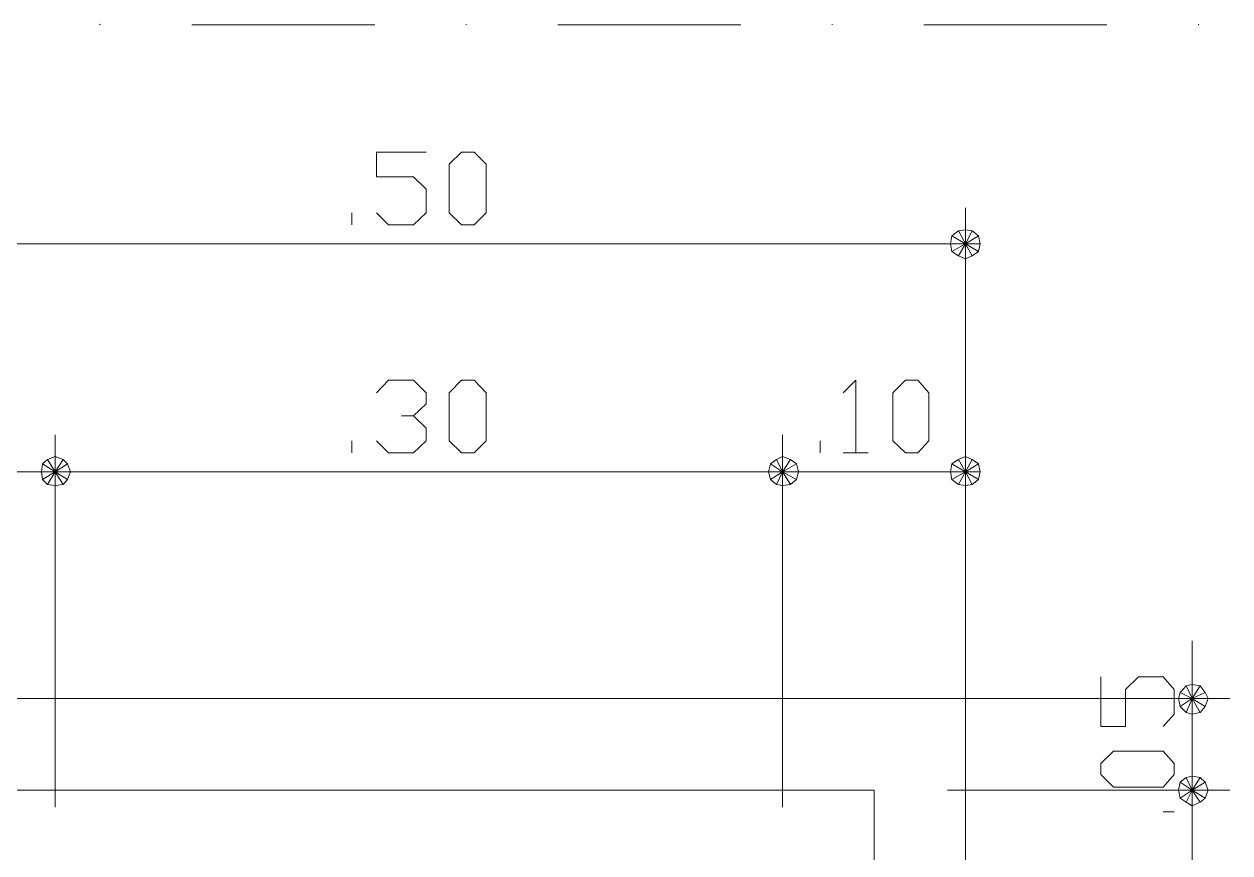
# Model space of a CAD drawing. Header units: millimetres. Extents: x 3240 to 3412, y 1366 to 1426.
# Drawn here: x 3285.538 to 3288.828, y 1380.54 to 1382.8 of the extents above; entities that cross this region are included whole.
import ezdxf

# ---------------------------------------------------------------- set-up
doc = ezdxf.new("R2010")
doc.units = ezdxf.units.MM

msp = doc.modelspace()

# ---------------------------------------------------------------- linework, layer by layer
at = {"color": 7, "linetype": 'Continuous', "lineweight": 15, "true_color": 0x000007}
for points in [[(3285.7451, 1382.7984), (3285.7434, 1382.8), (3285.7434, 1382.8)], [(3285.9948, 1382.7984), (3286.4943, 1382.7984), (3286.4943, 1382.7984)], [(3286.744, 1382.7984), (3286.744, 1382.8), (3286.744, 1382.8)], [(3286.9938, 1382.7984), (3287.4932, 1382.7984), (3287.4932, 1382.7984)], [(3287.743, 1382.7984), (3287.743, 1382.8), (3287.743, 1382.8)], [(3287.9927, 1382.7984), (3288.4922, 1382.7984), (3288.4922, 1382.7984)], [(3288.7419, 1382.7984), (3288.7419, 1382.8), (3288.7419, 1382.8)], [(3286.4993, 1382.2857), (3286.5323, 1382.2526), (3286.6001, 1382.2526), (3286.6349, 1382.2857), (3286.6349, 1382.3502), (3286.6001, 1382.3832), (3286.4993, 1382.3832), (3286.4993, 1382.451), (3286.6349, 1382.451)], [(3286.4314, 1382.2526), (3286.4314, 1382.2857), (3286.4314, 1382.2857)], [(3286.4993, 1381.7944), (3286.5323, 1381.8292), (3286.6001, 1381.8292), (3286.6349, 1381.7944), (3286.6349, 1381.7647), (3286.6001, 1381.7316), (3286.5671, 1381.7316)], [(3287.7728, 1381.7944), (3287.8075, 1381.8292), (3287.8075, 1381.6307)], [(3286.6001, 1381.7316), (3286.6349, 1381.6985), (3286.6349, 1381.6638), (3286.6001, 1381.6307), (3286.5323, 1381.6307), (3286.4993, 1381.6638)], [(3286.4314, 1381.6307), (3286.4314, 1381.6638), (3286.4314, 1381.6638)], [(3287.7099, 1381.6307), (3287.7099, 1381.6638), (3287.7099, 1381.6638)], [(3287.7728, 1381.6307), (3287.8406, 1381.6307), (3287.8406, 1381.6307)], [(3288.646, 1380.8848), (3288.6758, 1380.9179), (3288.6758, 1380.9857), (3288.646, 1381.0204), (3288.5782, 1381.0204), (3288.5435, 1380.9857), (3288.5435, 1380.8848), (3288.4757, 1380.8848), (3288.4757, 1381.0204)], [(3288.6758, 1380.6516), (3288.646, 1380.6516), (3288.646, 1380.6516)]]:
    msp.add_lwpolyline(points, dxfattribs=at)
for points in [[(3286.7308, 1382.2526), (3286.6977, 1382.2857), (3286.6977, 1382.418), (3286.7308, 1382.451), (3286.7655, 1382.451), (3286.7986, 1382.418), (3286.7986, 1382.2857), (3286.7655, 1382.2526)], [(3286.7308, 1381.6307), (3286.6977, 1381.6638), (3286.6977, 1381.7944), (3286.7308, 1381.8292), (3286.7655, 1381.8292), (3286.7986, 1381.7944), (3286.7986, 1381.6638), (3286.7655, 1381.6307)], [(3287.9431, 1381.6307), (3287.9084, 1381.6638), (3287.9084, 1381.7944), (3287.9431, 1381.8292), (3287.9762, 1381.8292), (3288.006, 1381.7944), (3288.006, 1381.6638), (3287.9762, 1381.6307)], [(3285.1265, 1377.9806), (3288.1068, 1377.9806), (3288.1068, 1380.9609), (3285.1265, 1380.9609)], [(3288.6758, 1380.7541), (3288.646, 1380.7194), (3288.5104, 1380.7194), (3288.4757, 1380.7541), (3288.4757, 1380.7839), (3288.5104, 1380.817), (3288.646, 1380.817), (3288.6758, 1380.7839)]]:
    msp.add_lwpolyline(points, close=True, dxfattribs=at)
at = {"color": 7, "linetype": 'Continuous', "lineweight": 5, "true_color": 0x000007}
for points in [[(3288.1068, 1381.1594), (3288.1068, 1382.2989), (3288.1068, 1382.2989)], [(3285.2076, 1382.2013), (3288.0275, 1382.2013), (3288.0275, 1382.2013)], [(3288.0655, 1382.2013), (3288.0275, 1382.2013), (3288.0275, 1382.2013)], [(3285.6227, 1380.6648), (3285.6227, 1381.6803), (3285.6227, 1381.6803)], [(3285.6227, 1380.6648), (3285.6227, 1381.6803), (3285.6227, 1381.6803)], [(3287.6074, 1380.6648), (3287.6074, 1381.6803), (3287.6074, 1381.6803)], [(3287.6074, 1380.6648), (3287.6074, 1381.6803), (3287.6074, 1381.6803)], [(3288.1068, 1380.6648), (3288.1068, 1381.6803), (3288.1068, 1381.6803)], [(3285.5417, 1381.5794), (3285.2076, 1381.5794), (3285.2076, 1381.5794)], [(3285.5847, 1381.5794), (3285.5417, 1381.5794), (3285.5417, 1381.5794)], [(3285.664, 1381.5794), (3285.7021, 1381.5794), (3285.7021, 1381.5794)], [(3285.7021, 1381.5794), (3287.528, 1381.5794), (3287.528, 1381.5794)], [(3287.5693, 1381.5794), (3287.528, 1381.5794), (3287.528, 1381.5794)], [(3287.6504, 1381.5794), (3287.6884, 1381.5794), (3287.6884, 1381.5794)], [(3287.6884, 1381.5794), (3288.0275, 1381.5794), (3288.0275, 1381.5794)], [(3288.0655, 1381.5794), (3288.0275, 1381.5794), (3288.0275, 1381.5794)], [(3288.7254, 1381.037), (3288.7254, 1381.118), (3288.7254, 1381.118)], [(3288.7254, 1380.9989), (3288.7254, 1381.037), (3288.7254, 1381.037)], [(3288.0572, 1380.9609), (3288.8279, 1380.9609), (3288.8279, 1380.9609)], [(3288.7254, 1380.7111), (3288.7254, 1380.9609), (3288.7254, 1380.9609)], [(3288.0572, 1380.7111), (3288.8279, 1380.7111), (3288.8279, 1380.7111)], [(3288.0572, 1380.7111), (3288.8279, 1380.7111), (3288.8279, 1380.7111)], [(3288.7254, 1380.6681), (3288.7254, 1380.6301), (3288.7254, 1380.6301)], [(3288.7254, 1380.6681), (3288.7254, 1380.6301), (3288.7254, 1380.6301)], [(3288.7254, 1380.6301), (3288.7254, 1378.3064), (3288.7254, 1378.3064)], [(3288.7254, 1380.6301), (3288.7254, 1380.5507), (3288.7254, 1380.5507)]]:
    msp.add_lwpolyline(points, dxfattribs=at)
for points in [[(3288.0688, 1382.2228), (3288.0655, 1382.2013), (3288.1068, 1382.2013)], [(3288.087, 1382.236), (3288.0688, 1382.2228), (3288.1068, 1382.2013)], [(3288.1068, 1382.2393), (3288.087, 1382.236), (3288.1068, 1382.2013)], [(3288.125, 1382.236), (3288.1068, 1382.2393), (3288.1068, 1382.2013)], [(3288.1416, 1382.2228), (3288.125, 1382.236), (3288.1068, 1382.2013)], [(3288.1465, 1382.2013), (3288.1416, 1382.2228), (3288.1068, 1382.2013)], [(3288.0655, 1382.2013), (3288.0688, 1382.1798), (3288.1068, 1382.2013)], [(3288.0688, 1382.1798), (3288.087, 1382.1682), (3288.1068, 1382.2013)], [(3288.087, 1382.1682), (3288.1068, 1382.16), (3288.1068, 1382.2013)], [(3288.1068, 1382.16), (3288.125, 1382.1682), (3288.1068, 1382.2013)], [(3288.125, 1382.1682), (3288.1416, 1382.1798), (3288.1068, 1382.2013)], [(3288.1416, 1382.1798), (3288.1465, 1382.2013), (3288.1068, 1382.2013)], [(3285.6227, 1381.6208), (3285.6012, 1381.6125), (3285.6227, 1381.5794)], [(3285.6227, 1381.6208), (3285.6012, 1381.6125), (3285.6227, 1381.5794)], [(3285.6442, 1381.6125), (3285.6227, 1381.6208), (3285.6227, 1381.5794)], [(3285.6442, 1381.6125), (3285.6227, 1381.6208), (3285.6227, 1381.5794)], [(3287.6074, 1381.6208), (3287.5908, 1381.6125), (3287.6074, 1381.5794)], [(3287.6074, 1381.6208), (3287.5908, 1381.6125), (3287.6074, 1381.5794)], [(3287.6289, 1381.6125), (3287.6074, 1381.6208), (3287.6074, 1381.5794)], [(3287.6289, 1381.6125), (3287.6074, 1381.6208), (3287.6074, 1381.5794)], [(3288.1068, 1381.6208), (3288.087, 1381.6125), (3288.1068, 1381.5794)], [(3288.125, 1381.6125), (3288.1068, 1381.6208), (3288.1068, 1381.5794)], [(3285.588, 1381.6009), (3285.5847, 1381.5794), (3285.6227, 1381.5794)], [(3285.588, 1381.6009), (3285.5847, 1381.5794), (3285.6227, 1381.5794)], [(3285.6012, 1381.6125), (3285.588, 1381.6009), (3285.6227, 1381.5794)], [(3285.6012, 1381.6125), (3285.588, 1381.6009), (3285.6227, 1381.5794)], [(3285.6558, 1381.6009), (3285.6442, 1381.6125), (3285.6227, 1381.5794)], [(3285.6558, 1381.6009), (3285.6442, 1381.6125), (3285.6227, 1381.5794)], [(3285.664, 1381.5794), (3285.6558, 1381.6009), (3285.6227, 1381.5794)], [(3285.664, 1381.5794), (3285.6558, 1381.6009), (3285.6227, 1381.5794)], [(3287.5743, 1381.6009), (3287.5693, 1381.5794), (3287.6074, 1381.5794)], [(3287.5743, 1381.6009), (3287.5693, 1381.5794), (3287.6074, 1381.5794)], [(3287.5908, 1381.6125), (3287.5743, 1381.6009), (3287.6074, 1381.5794)], [(3287.5908, 1381.6125), (3287.5743, 1381.6009), (3287.6074, 1381.5794)], [(3287.6454, 1381.6009), (3287.6289, 1381.6125), (3287.6074, 1381.5794)], [(3287.6454, 1381.6009), (3287.6289, 1381.6125), (3287.6074, 1381.5794)], [(3287.6504, 1381.5794), (3287.6454, 1381.6009), (3287.6074, 1381.5794)], [(3287.6504, 1381.5794), (3287.6454, 1381.6009), (3287.6074, 1381.5794)], [(3288.0688, 1381.6009), (3288.0655, 1381.5794), (3288.1068, 1381.5794)], [(3288.087, 1381.6125), (3288.0688, 1381.6009), (3288.1068, 1381.5794)], [(3288.1416, 1381.6009), (3288.125, 1381.6125), (3288.1068, 1381.5794)], [(3288.1465, 1381.5794), (3288.1416, 1381.6009), (3288.1068, 1381.5794)], [(3285.5847, 1381.5794), (3285.588, 1381.5579), (3285.6227, 1381.5794)], [(3285.5847, 1381.5794), (3285.588, 1381.5579), (3285.6227, 1381.5794)], [(3285.588, 1381.5579), (3285.6012, 1381.5447), (3285.6227, 1381.5794)], [(3285.588, 1381.5579), (3285.6012, 1381.5447), (3285.6227, 1381.5794)], [(3285.6012, 1381.5447), (3285.6227, 1381.5414), (3285.6227, 1381.5794)], [(3285.6012, 1381.5447), (3285.6227, 1381.5414), (3285.6227, 1381.5794)], [(3285.6227, 1381.5414), (3285.6442, 1381.5447), (3285.6227, 1381.5794)], [(3285.6442, 1381.5447), (3285.6558, 1381.5579), (3285.6227, 1381.5794)], [(3285.6558, 1381.5579), (3285.664, 1381.5794), (3285.6227, 1381.5794)], [(3285.6227, 1381.5414), (3285.6442, 1381.5447), (3285.6227, 1381.5794)], [(3285.6442, 1381.5447), (3285.6558, 1381.5579), (3285.6227, 1381.5794)], [(3285.6558, 1381.5579), (3285.664, 1381.5794), (3285.6227, 1381.5794)], [(3287.5693, 1381.5794), (3287.5743, 1381.5579), (3287.6074, 1381.5794)], [(3287.5693, 1381.5794), (3287.5743, 1381.5579), (3287.6074, 1381.5794)], [(3287.5743, 1381.5579), (3287.5908, 1381.5447), (3287.6074, 1381.5794)], [(3287.5743, 1381.5579), (3287.5908, 1381.5447), (3287.6074, 1381.5794)], [(3287.5908, 1381.5447), (3287.6074, 1381.5414), (3287.6074, 1381.5794)], [(3287.5908, 1381.5447), (3287.6074, 1381.5414), (3287.6074, 1381.5794)], [(3287.6074, 1381.5414), (3287.6289, 1381.5447), (3287.6074, 1381.5794)], [(3287.6289, 1381.5447), (3287.6454, 1381.5579), (3287.6074, 1381.5794)], [(3287.6454, 1381.5579), (3287.6504, 1381.5794), (3287.6074, 1381.5794)], [(3287.6074, 1381.5414), (3287.6289, 1381.5447), (3287.6074, 1381.5794)], [(3287.6289, 1381.5447), (3287.6454, 1381.5579), (3287.6074, 1381.5794)], [(3287.6454, 1381.5579), (3287.6504, 1381.5794), (3287.6074, 1381.5794)], [(3288.0655, 1381.5794), (3288.0688, 1381.5579), (3288.1068, 1381.5794)], [(3288.0688, 1381.5579), (3288.087, 1381.5447), (3288.1068, 1381.5794)], [(3288.087, 1381.5447), (3288.1068, 1381.5414), (3288.1068, 1381.5794)], [(3288.1068, 1381.5414), (3288.125, 1381.5447), (3288.1068, 1381.5794)], [(3288.125, 1381.5447), (3288.1416, 1381.5579), (3288.1068, 1381.5794)], [(3288.1416, 1381.5579), (3288.1465, 1381.5794), (3288.1068, 1381.5794)], [(3288.7089, 1380.9956), (3288.6923, 1380.9774), (3288.7254, 1380.9609)], [(3288.7254, 1380.9989), (3288.7089, 1380.9956), (3288.7254, 1380.9609)], [(3288.7469, 1380.9956), (3288.7254, 1380.9989), (3288.7254, 1380.9609)], [(3288.7601, 1380.9774), (3288.7469, 1380.9956), (3288.7254, 1380.9609)], [(3288.6923, 1380.9774), (3288.6874, 1380.9609), (3288.7254, 1380.9609)], [(3288.6874, 1380.9609), (3288.6923, 1380.9394), (3288.7254, 1380.9609)], [(3288.6923, 1380.9394), (3288.7089, 1380.9228), (3288.7254, 1380.9609)], [(3288.7089, 1380.9228), (3288.7254, 1380.9179), (3288.7254, 1380.9609)], [(3288.7684, 1380.9609), (3288.7601, 1380.9774), (3288.7254, 1380.9609)], [(3288.7254, 1380.9179), (3288.7469, 1380.9228), (3288.7254, 1380.9609)], [(3288.7469, 1380.9228), (3288.7601, 1380.9394), (3288.7254, 1380.9609)], [(3288.7601, 1380.9394), (3288.7684, 1380.9609), (3288.7254, 1380.9609)], [(3288.6923, 1380.7326), (3288.6874, 1380.7111), (3288.7254, 1380.7111)], [(3288.6923, 1380.7326), (3288.6874, 1380.7111), (3288.7254, 1380.7111)], [(3288.7089, 1380.7459), (3288.6923, 1380.7326), (3288.7254, 1380.7111)], [(3288.7089, 1380.7459), (3288.6923, 1380.7326), (3288.7254, 1380.7111)], [(3288.7254, 1380.7492), (3288.7089, 1380.7459), (3288.7254, 1380.7111)], [(3288.7254, 1380.7492), (3288.7089, 1380.7459), (3288.7254, 1380.7111)], [(3288.7469, 1380.7459), (3288.7254, 1380.7492), (3288.7254, 1380.7111)], [(3288.7469, 1380.7459), (3288.7254, 1380.7492), (3288.7254, 1380.7111)], [(3288.7601, 1380.7326), (3288.7469, 1380.7459), (3288.7254, 1380.7111)], [(3288.7601, 1380.7326), (3288.7469, 1380.7459), (3288.7254, 1380.7111)], [(3288.7684, 1380.7111), (3288.7601, 1380.7326), (3288.7254, 1380.7111)], [(3288.7684, 1380.7111), (3288.7601, 1380.7326), (3288.7254, 1380.7111)], [(3285.373, 1378.2253), (3287.8571, 1378.2253), (3287.8571, 1380.7111), (3285.373, 1380.7111)], [(3288.6874, 1380.7111), (3288.6923, 1380.6896), (3288.7254, 1380.7111)], [(3288.6874, 1380.7111), (3288.6923, 1380.6896), (3288.7254, 1380.7111)], [(3288.6923, 1380.6896), (3288.7089, 1380.6781), (3288.7254, 1380.7111)], [(3288.6923, 1380.6896), (3288.7089, 1380.6781), (3288.7254, 1380.7111)], [(3288.7089, 1380.6781), (3288.7254, 1380.6681), (3288.7254, 1380.7111)], [(3288.7089, 1380.6781), (3288.7254, 1380.6681), (3288.7254, 1380.7111)], [(3288.7254, 1380.6681), (3288.7469, 1380.6781), (3288.7254, 1380.7111)], [(3288.7469, 1380.6781), (3288.7601, 1380.6896), (3288.7254, 1380.7111)], [(3288.7601, 1380.6896), (3288.7684, 1380.7111), (3288.7254, 1380.7111)], [(3288.7254, 1380.6681), (3288.7469, 1380.6781), (3288.7254, 1380.7111)], [(3288.7469, 1380.6781), (3288.7601, 1380.6896), (3288.7254, 1380.7111)], [(3288.7601, 1380.6896), (3288.7684, 1380.7111), (3288.7254, 1380.7111)]]:
    msp.add_lwpolyline(points, close=True, dxfattribs=at)

doc.saveas('drawing.dxf')
